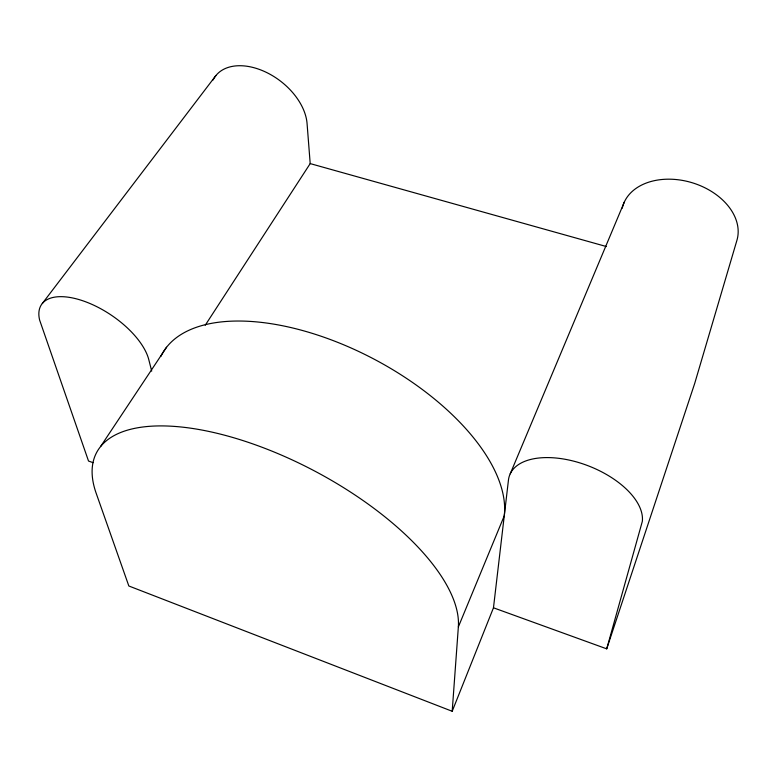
<?xml version="1.0" encoding="UTF-8"?>
<svg xmlns="http://www.w3.org/2000/svg" width="777" height="777" viewBox="0 0 777 777"><rect width="100%" height="100%" fill="white"/><g stroke="black" fill="none" stroke-linecap="round" stroke-linejoin="round"><path stroke-width="1.17" d="M458.352 626.913A202.37 86.043 28 0 0 259.363 446.26A202.37 86.043 28 0 0 96.154 493.201L128.836 585.984L452.195 711.276L458.352 626.913L504.263 515.841A190.821 95.542 28 0 0 356.73 350.553A190.821 95.542 28 0 0 160.829 356.478M493.473 607.799L508.459 480.031A70.542 37.228 21.4 0 1 579.72 462.859A70.542 37.228 21.4 0 1 642.336 521.338L606.72 648.844L493.473 607.799L452.195 711.276M606.72 648.844L694.687 383.479L736.936 240.268A59.567 42.288 16.9 0 0 690.394 182.216A59.567 42.288 16.9 0 0 622.26 208.187M510.217 473.834L624.29 202.127M205.235 325.233L310.198 163.597L307.07 123.553A54.497 35.421 37.3 0 0 265.219 71.834A54.497 35.421 37.3 0 0 213.092 79.963M100.563 446.571L166.55 347.251M42.317 303.506L215.88 75.573M310.198 163.597L606.448 246.562M93.085 462.684L88.52 461.033L39.637 320.105A63.588 30.186 33.9 0 1 84.712 301.447A63.588 30.186 33.9 0 1 148.805 359.693L151.7 371.124"/></g></svg>
